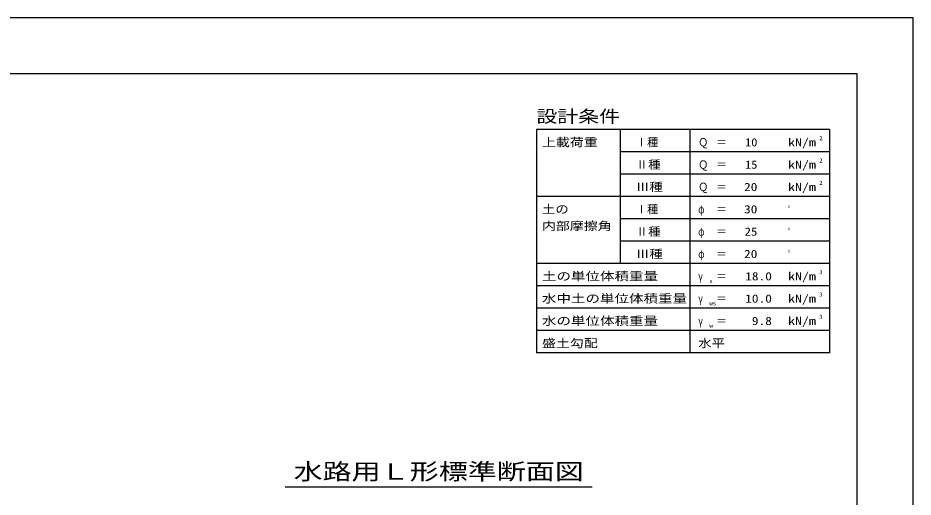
# Model space of a CAD drawing. Units: millimetres at full size; details may follow other scales. Extents: x 0 to 16820, y 0 to 11880.
# Drawn here: x 10404 to 16820, y 8446 to 11880 of the extents above; entities that cross this region are included whole.
import ezdxf
from ezdxf.enums import TextEntityAlignment as Align

# ---------------------------------------------------------------- set-up
doc = ezdxf.new("R2010")
doc.units = ezdxf.units.MM
for name, color, linetype, lineweight in [('D-TTL', 2, 'Continuous', 25), ('D-TTL-FRAM', 2, 'Continuous', 25), ('D-TTL-LINE', 7, 'Continuous', 25), ('D-TTL-TXT', 7, 'Continuous', 25)]:
    doc.layers.add(name, color=color, linetype=linetype, lineweight=lineweight)
doc.styles.add('ＭＳ ゴシック', font='')
doc.styles.get('ＭＳ ゴシック').set_extended_font_data('MS Gothic')

msp = doc.modelspace()

# ---------------------------------------------------------------- linework, layer by layer
at = {"layer": 'D-TTL'}
for points in [[(0, 0), (16820, 0), (16820, 11880), (0, 11880)], [(400, 400), (16420, 400), (16420, 11480), (400, 11480)]]:
    msp.add_lwpolyline(points, close=True, dxfattribs=at)
at = {"layer": 'D-TTL-FRAM'}
for p, q in [((16220, 11080), (14120, 11080)), ((14120, 11080), (14120, 9480)), ((16220, 11080), (16220, 9480)), ((16220, 9480), (14120, 9480))]:
    msp.add_line(p, q, dxfattribs=at)
at = {"layer": 'D-TTL-LINE'}
for p, q in [((14720, 11080), (14720, 10120)), ((15220, 11080), (15220, 9480)), ((16220, 10920), (14720, 10920)), ((16220, 10760), (14720, 10760)), ((16220, 10600), (14120, 10600)), ((16220, 10440), (14720, 10440)), ((16220, 10280), (14720, 10280)), ((16220, 10120), (14120, 10120)), ((16220, 9960), (14120, 9960)), ((16220, 9800), (14120, 9800)), ((16220, 9640), (14120, 9640))]:
    msp.add_line(p, q, dxfattribs=at)
at = {"layer": 'D-TTL-TXT'}
msp.add_line((12320, 8520), (14520, 8520), dxfattribs=at)

# ---------------------------------------------------------------- texts
at = {"layer": 'D-TTL-TXT', "style": 'ＭＳ ゴシック'}
for s, height, width, p in [('設計条件', 87.98, 1.25, (14120, 11104)), ('上載荷重', 58.65, 1.25, (14160, 10941.333)), ('Ｑ', 58.65, 0.9, (15280, 10941.333)), ('＝', 58.65, 0.95, (15408, 10941.333)), ('kN/m', 58.65, 1.25, (15924, 10941.333)), ('2', 29.33, 1.15, (16148, 10994.667)), ('Ⅱ種', 58.65, 1.1, (14833.333, 10781.333)), ('Ｑ', 58.65, 0.9, (15280, 10781.333)), ('kN/m', 58.65, 1.25, (15924, 10781.333)), ('2', 29.33, 1.15, (16148, 10834.667)), ('＝', 58.65, 0.95, (15408, 10781.333)), ('Ⅲ種', 58.65, 1.2, (14833.333, 10621.333)), ('Ｑ', 58.65, 0.9, (15280, 10621.333)), ('＝', 58.65, 0.95, (15408, 10621.333)), ('kN/m', 58.65, 1.25, (15924, 10621.333)), ('2', 29.33, 1.15, (16148, 10674.667)), ('土の', 58.65, 1.2, (14160, 10461.333)), ('φ', 58.65, 0.75, (15280, 10461.333)), ('°', 58.65, 0.3, (15924, 10461.333)), ('＝', 58.65, 0.95, (15408, 10461.333)), ('内部摩擦角', 58.65, 1.25, (14160, 10341.333)), ('Ⅱ種', 58.65, 1.1, (14833.333, 10301.333)), ('φ', 58.65, 0.75, (15280, 10301.333)), ('＝', 58.65, 0.95, (15408, 10301.333)), ('°', 58.65, 0.3, (15924, 10301.333)), ('Ⅲ種', 58.65, 1.2, (14833.333, 10141.333)), ('φ', 58.65, 0.75, (15280, 10141.333)), ('°', 58.65, 0.3, (15924, 10141.333)), ('＝', 58.65, 0.95, (15408, 10141.333)), ('土の単位体積重量', 58.65, 1.3, (14160, 9981.333)), ('γ', 58.65, 0.75, (15280, 9981.333)), ('＝', 58.65, 0.95, (15408, 9981.333)), ('kN/m', 58.65, 1.25, (15924, 9981.333)), ('3', 29.33, 1.15, (16148, 10034.667)), ('s', 29.33, 1.15, (15360, 9970.667)), ('水中土の単位体積重量', 58.65, 1.3, (14160, 9821.333)), ('γ', 58.65, 0.75, (15280, 9821.333)), ('＝', 58.65, 0.95, (15408, 9821.333)), ('kN/m', 58.65, 1.25, (15924, 9821.333)), ('3', 29.33, 1.15, (16148, 9874.667)), ('ws', 29.33, 1.2, (15360, 9810.667)), ('3', 29.33, 1.15, (16148, 9714.667)), ('水の単位体積重量', 58.65, 1.3, (14160, 9661.333)), ('γ', 58.65, 0.75, (15280, 9661.333)), ('＝', 58.65, 0.95, (15408, 9661.333)), ('kN/m', 58.65, 1.25, (15924, 9661.333)), ('w', 29.33, 1.25, (15360, 9650.667)), ('盛土勾配', 58.65, 1.25, (14160, 9501.333)), ('水平', 58.65, 1.2, (15280, 9501.333))]:
    msp.add_text(s, height=height, dxfattribs=dict(at, width=width)).set_placement(p, align=Align.BOTTOM_LEFT)
for p in [(14833.333, 10941.333), (14833.333, 10461.333)]:
    msp.add_text('Ⅰ種', height=58.65, dxfattribs=at).set_placement(p, align=Align.BOTTOM_LEFT)
for s, width, p in [('10', 1.1, (15704, 10941.333)), ('15', 1.1, (15704, 10781.333)), ('20', 1.2, (15704, 10621.333)), ('30', 1.2, (15704, 10461.333)), ('25', 1.15, (15704, 10301.333)), ('20', 1.2, (15704, 10141.333)), ('18.0', 1.2, (15808, 9981.333)), ('10.0', 1.2, (15808, 9821.333)), ('9.8', 1.2, (15808, 9661.333))]:
    msp.add_text(s, height=58.65, dxfattribs=dict(at, width=width)).set_placement(p, align=Align.BOTTOM_RIGHT)
at = {"layer": 'D-TTL-TXT', "style": 'ＭＳ ゴシック', "width": 1.3}
msp.add_text('水路用Ｌ形標準断面図', height=117.3, dxfattribs=at).set_placement((13420, 8535), align=Align.BOTTOM_CENTER)

doc.saveas('drawing.dxf')
